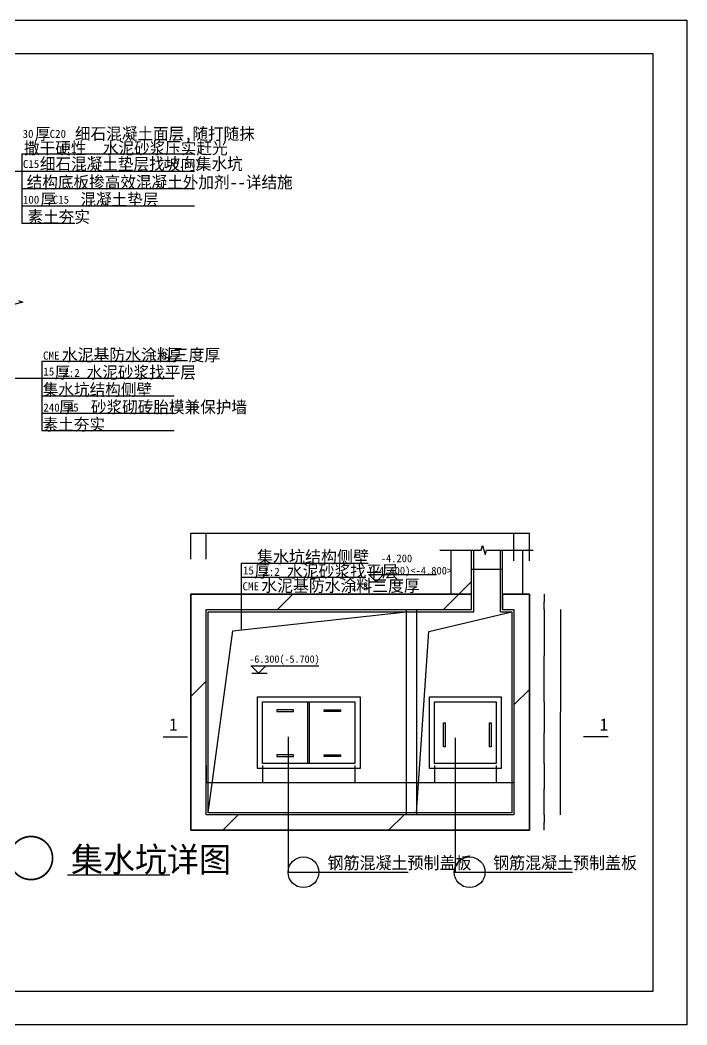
# Model space of a CAD drawing. Header units: metres. Extents: x -29254 to 67342, y -13190 to 112674.
# Drawn here: x -4730 to 16946, y 49438 to 82108 of the extents above; entities that cross this region are included whole.
import ezdxf

# ---------------------------------------------------------------- set-up
doc = ezdxf.new("R2010")
doc.units = ezdxf.units.M
for name, color, linetype in [('DIM', 140, 'Continuous'), ('OTHER', 7, 'Continuous'), ('PUB_DIM', 3, 'Continuous'), ('PUB_TEXT', 7, 'Continuous'), ('Q', 4, 'Continuous'), ('T1', 41, 'Continuous'), ('T2', 6, 'Continuous'), ('TK', 143, 'Continuous')]:
    doc.layers.add(name, color=color, linetype=linetype)
doc.dimstyles.get("Standard").update_dxf_attribs({"dimtxt": 2.5, "dimasz": 2.5, "dimexe": 1.25, "dimexo": 0.625, "dimtad": 1, "dimcen": 2.5, "dimazin": 3, "dimtfac": 1, "dimtmove": 0, "dimatfit": 3})

# ---------------------------------------------------------------- blocks, each defined once
blk = doc.blocks.new('BG')
at = {"layer": 'T2'}
for p, q in [((-450, 450), (2400, 450)), ((-450, 450), (0, 0)), ((-400, 0), (550, 0)), ((450, 450), (0, 0))]:
    blk.add_line(p, q, dxfattribs=at)
blk = doc.blocks.new('_INDEX1')
blk.add_lwpolyline([(-0.5, 0, 0.04, 0.04, 1), (0.5, 0, 0.04, 0.04, 1)], format="xyseb", close=True)
blk = doc.blocks.new('_INDEX')
blk.add_line((-0.5, 0), (0.5, 0))
blk.add_circle((0, 0), 0.5)
blk = doc.blocks.new('*D1')
for p, q in [((1320.01, 65246.42), (1320.01, 65421.42)), ((1320.26, 65421.42), (6320.51, 65421.42)), ((6324.51, 65421.42), (11324.76, 65421.42)), ((11325.01, 65246.42), (11325.01, 65421.42))]:
    blk.add_line(p, q)
at = {"layer": 'Defpoints'}
for p in [(1320.01, 65421.42), (1320.01, 65246.42), (11325.01, 65246.42)]:
    blk.add_point(p, dxfattribs=at)
at = {"layer": 'DIM', "insert": (6322.51, 65421.42), "char_height": 1, "attachment_point": 5}
blk.add_mtext('3000', dxfattribs=at)
blk = doc.blocks.new('*D2')
for p, q in [((8740.38, 57866.81), (8740.38, 57324.61)), ((10741.38, 57866.81), (10741.38, 57324.61)), ((8740.63, 57324.61), (9739.38, 57324.61)), ((9742.38, 57324.61), (10741.13, 57324.61))]:
    blk.add_line(p, q)
at = {"layer": 'Defpoints'}
for p in [(8740.38, 57866.81), (10741.38, 57866.81), (8740.38, 57324.61)]:
    blk.add_point(p, dxfattribs=at)
at = {"layer": 'DIM', "insert": (9740.88, 57324.61), "char_height": 1, "attachment_point": 5}
blk.add_mtext('600', dxfattribs=at)
blk = doc.blocks.new('*D49')
for p, q in [((3154.26, 57866.81), (3154.26, 57324.61)), ((6155.76, 57866.81), (6155.76, 57324.61)), ((3154.51, 57324.61), (4653.51, 57324.61)), ((4656.51, 57324.61), (6155.51, 57324.61))]:
    blk.add_line(p, q)
at = {"layer": 'Defpoints'}
for p in [(3154.26, 57866.81), (6155.76, 57866.81), (3154.26, 57324.61)]:
    blk.add_point(p, dxfattribs=at)
at = {"layer": 'DIM', "insert": (4655.01, 57324.61), "char_height": 1, "attachment_point": 5}
blk.add_mtext('900', dxfattribs=at)
blk = doc.blocks.new('*D54')
for p, q in [((1320.01, 57866.81), (1320.01, 57324.61)), ((3154.26, 57866.81), (3154.26, 57324.61)), ((1320.26, 57324.61), (2235.635, 57324.61)), ((2238.635, 57324.61), (3154.01, 57324.61))]:
    blk.add_line(p, q)
at = {"layer": 'Defpoints'}
for p in [(1320.01, 57866.81), (3154.26, 57866.81), (1320.01, 57324.61)]:
    blk.add_point(p, dxfattribs=at)
at = {"layer": 'DIM', "insert": (2237.135, 57324.61), "char_height": 1, "attachment_point": 5}
blk.add_mtext('550', dxfattribs=at)
blk = doc.blocks.new('*D57')
for p, q in [((819.76, 64579.22), (819.76, 65421.42)), ((820.01, 65421.42), (1068.385, 65421.42)), ((1071.385, 65421.42), (1319.76, 65421.42)), ((1320.01, 64579.22), (1320.01, 65421.42))]:
    blk.add_line(p, q)
at = {"layer": 'Defpoints'}
for p in [(819.76, 65421.42), (819.76, 64579.22), (1320.01, 64579.22)]:
    blk.add_point(p, dxfattribs=at)
at = {"layer": 'DIM', "insert": (1069.885, 65421.42), "char_height": 1, "attachment_point": 5}
blk.add_mtext('150', dxfattribs=at)
blk = doc.blocks.new('*D58')
for p, q in [((6155.76, 57866.81), (6155.76, 57324.61)), ((7823.26, 57866.81), (7823.26, 57324.61)), ((6156.01, 57324.61), (6988.01, 57324.61)), ((6991.01, 57324.61), (7823.01, 57324.61))]:
    blk.add_line(p, q)
at = {"layer": 'Defpoints'}
for p in [(6155.76, 57866.81), (7823.26, 57866.81), (6155.76, 57324.61)]:
    blk.add_point(p, dxfattribs=at)
at = {"layer": 'DIM', "insert": (6989.51, 57324.61), "char_height": 1, "attachment_point": 5}
blk.add_mtext('500', dxfattribs=at)
blk = doc.blocks.new('*D59')
for p, q in [((8156.76, 57866.81), (8156.76, 57324.61)), ((8740.38, 57866.81), (8740.38, 57324.61)), ((8157.01, 57324.61), (8447.07, 57324.61)), ((8450.07, 57324.61), (8740.13, 57324.61))]:
    blk.add_line(p, q)
at = {"layer": 'Defpoints'}
for p in [(8156.76, 57866.81), (8740.38, 57866.81), (8156.76, 57324.61)]:
    blk.add_point(p, dxfattribs=at)
at = {"layer": 'DIM', "insert": (8448.57, 57324.61), "char_height": 1, "attachment_point": 5}
blk.add_mtext('175', dxfattribs=at)
blk = doc.blocks.new('*D60')
for p, q in [((7823.26, 57866.81), (7823.26, 57324.61)), ((8156.76, 57866.81), (8156.76, 57324.61)), ((7823.51, 57324.61), (7988.51, 57324.61)), ((7991.51, 57324.61), (8156.51, 57324.61))]:
    blk.add_line(p, q)
at = {"layer": 'Defpoints'}
for p in [(7823.26, 57866.81), (8156.76, 57866.81), (7823.26, 57324.61)]:
    blk.add_point(p, dxfattribs=at)
at = {"layer": 'DIM', "insert": (7990.01, 57324.61), "char_height": 1, "attachment_point": 5}
blk.add_mtext('100', dxfattribs=at)
blk = doc.blocks.new('*D118')
for p, q in [((12836.89, 62938.95), (12836.89, 59603.95)), ((12836.64, 59603.95), (12836.39, 59603.95)), ((12836.89, 56268.95), (12836.89, 59603.95)), ((12836.89, 59603.95), (12836.89, 59603.95)), ((12837.14, 59603.95), (12837.39, 59603.95))]:
    blk.add_line(p, q)
at = {"layer": 'Defpoints'}
for p in [(12836.89, 62938.95), (12836.89, 59603.95), (12836.89, 56268.95)]:
    blk.add_point(p, dxfattribs=at)
at = {"layer": 'DIM', "insert": (12836.89, 59605.075), "char_height": 1, "attachment_point": 5}
blk.add_mtext('1000', dxfattribs=at)
blk = doc.blocks.new('*D119')
for p, q in [((12303.29, 62938.95), (12303.29, 61438.2)), ((12303.04, 61438.2), (12302.79, 61438.2)), ((12303.29, 59937.45), (12303.29, 61438.2)), ((12303.29, 61438.2), (12303.29, 61438.2)), ((12303.54, 61438.2), (12303.79, 61438.2))]:
    blk.add_line(p, q)
at = {"layer": 'Defpoints'}
for p in [(12303.29, 62938.95), (12303.29, 61438.2), (12303.29, 59937.45)]:
    blk.add_point(p, dxfattribs=at)
at = {"layer": 'DIM', "insert": (12303.29, 61439.325), "char_height": 1, "attachment_point": 5}
blk.add_mtext('900', dxfattribs=at)
blk = doc.blocks.new('*D120')
for p, q in [((10741.38, 57866.81), (10741.38, 57324.61)), ((11325.01, 57866.81), (11325.01, 57324.61)), ((10741.63, 57324.61), (11031.695, 57324.61)), ((11034.695, 57324.61), (11324.76, 57324.61))]:
    blk.add_line(p, q)
at = {"layer": 'Defpoints'}
for p in [(10741.38, 57866.81), (11325.01, 57866.81), (10741.38, 57324.61)]:
    blk.add_point(p, dxfattribs=at)
at = {"layer": 'DIM', "insert": (11033.195, 57324.61), "char_height": 1, "attachment_point": 5}
blk.add_mtext('175', dxfattribs=at)
blk = doc.blocks.new('*D121')
for p, q in [((12303.29, 57936.45), (12303.29, 57102.7)), ((12303.04, 57102.7), (12302.79, 57102.7)), ((12303.29, 56268.95), (12303.29, 57102.7)), ((12303.29, 57102.7), (12303.29, 57102.7)), ((12303.54, 57102.7), (12303.79, 57102.7))]:
    blk.add_line(p, q)
at = {"layer": 'Defpoints'}
for p in [(12303.29, 57936.45), (12303.29, 57102.7), (12303.29, 56268.95)]:
    blk.add_point(p, dxfattribs=at)
at = {"layer": 'DIM', "insert": (12303.29, 57103.825), "char_height": 1, "attachment_point": 5}
blk.add_mtext('500', dxfattribs=at)
blk = doc.blocks.new('*D122')
for p, q in [((12303.29, 56268.95), (12303.29, 56018.83)), ((12303.04, 56018.83), (12302.79, 56018.83)), ((12303.29, 55768.7), (12303.29, 56018.83)), ((12303.29, 56018.83), (12303.29, 56018.83)), ((12303.54, 56018.83), (12303.79, 56018.83))]:
    blk.add_line(p, q)
at = {"layer": 'Defpoints'}
for p in [(12303.29, 56268.95), (12303.29, 56018.83), (12303.29, 55768.7)]:
    blk.add_point(p, dxfattribs=at)
at = {"layer": 'DIM', "insert": (12303.29, 56019.955), "char_height": 1, "attachment_point": 5}
blk.add_mtext('150', dxfattribs=at)
blk = doc.blocks.new('*D123')
for p, q in [((12303.29, 59937.45), (12303.29, 58936.95)), ((12303.04, 58936.95), (12302.79, 58936.95)), ((12303.29, 57936.45), (12303.29, 58936.95)), ((12303.29, 58936.95), (12303.29, 58936.95)), ((12303.54, 58936.95), (12303.79, 58936.95))]:
    blk.add_line(p, q)
at = {"layer": 'Defpoints'}
for p in [(12303.29, 59937.45), (12303.29, 58936.95), (12303.29, 57936.45)]:
    blk.add_point(p, dxfattribs=at)
at = {"layer": 'DIM', "insert": (12303.29, 58938.075), "char_height": 1, "attachment_point": 5}
blk.add_mtext('600', dxfattribs=at)
blk = doc.blocks.new('*D124')
for p, q in [((10447.25, 64243.41), (9948.25, 64243.41)), ((9948.5, 63304.3), (9948.5, 64243.41)), ((10949.25, 64243.41), (10450.25, 64243.41)), ((10949, 63304.3), (10949, 64243.41))]:
    blk.add_line(p, q)
at = {"layer": 'Defpoints'}
for p in [(10949, 64243.41), (9948.5, 63304.3), (10949, 63304.3)]:
    blk.add_point(p, dxfattribs=at)
at = {"layer": 'DIM', "insert": (10448.75, 64243.41), "char_height": 1, "attachment_point": 5}
blk.add_mtext('300', dxfattribs=at)
blk = doc.blocks.new('*D125')
for p, q in [((11325.01, 64529.22), (11325.01, 65421.42)), ((11325.26, 65421.42), (11573.635, 65421.42)), ((11576.635, 65421.42), (11825.01, 65421.42)), ((11825.26, 64529.22), (11825.26, 65421.42))]:
    blk.add_line(p, q)
at = {"layer": 'Defpoints'}
for p in [(11325.01, 65421.42), (11325.01, 64529.22), (11825.26, 64529.22)]:
    blk.add_point(p, dxfattribs=at)
at = {"layer": 'DIM', "insert": (11575.135, 65421.42), "char_height": 1, "attachment_point": 5}
blk.add_mtext('150', dxfattribs=at)
blk = doc.blocks.new('*D126')
for p, q in [((12303.29, 63439.2), (12303.29, 63189.08)), ((12303.04, 63189.08), (12302.79, 63189.08)), ((12303.29, 62938.95), (12303.29, 63189.08)), ((12303.29, 63189.08), (12303.29, 63189.08)), ((12303.54, 63189.08), (12303.79, 63189.08))]:
    blk.add_line(p, q)
at = {"layer": 'Defpoints'}
for p in [(12303.29, 63439.2), (12303.29, 63189.08), (12303.29, 62938.95)]:
    blk.add_point(p, dxfattribs=at)
at = {"layer": 'DIM', "insert": (12303.29, 63190.205), "char_height": 1, "attachment_point": 5}
blk.add_mtext('150', dxfattribs=at)

msp = doc.modelspace()

# ---------------------------------------------------------------- hatches: boundary and pattern name
h = msp.add_hatch()
h.set_pattern_fill('ANSI31', scale=1200.6)
h.paths.add_polyline_path([(9281.5, 63439.2), (9948.5, 63439.2), (9948.5, 64876.2), (9281.5, 64876.2)])
h = msp.add_hatch()
h.set_pattern_fill('ANSI31', scale=1200.6)
h.paths.add_polyline_path([(11616, 64876.2), (10949, 64876.2), (10949, 63439.2), (11616, 63439.2)])
h = msp.add_hatch()
h.set_pattern_fill('AN31C', scale=1200.6)
h.set_pattern_definition([(45, (0, 0), (-2695.42, 2695.42), [])])
h.paths.add_polyline_path([(819.76, 63439.2), (819.76, 55768.7), (11825.26, 55768.7), (11825.26, 63439.2), (10949, 63439.2), (10949, 62938.95), (11325.01, 62938.95), (11325.01, 56268.95), (1320.01, 56268.95), (1320.01, 62938.95), (9948.5, 62938.95), (9948.5, 63439.2)])

# ---------------------------------------------------------------- linework, layer by layer
for p, q in [((-4673.13, 77763.5), (944.32, 77763.5)), ((-4673.13, 77763.5), (-4673.13, 75509.04)), ((-5281.86, 77199.89), (944.32, 77199.89)), ((-4673.13, 76636.27), (944.32, 76636.27)), ((-4673.13, 76072.66), (944.32, 76072.66)), ((-4673.13, 75509.04), (-2955.68, 75509.04)), ((-4019.4, 71015.93), (283.41, 71015.93)), ((-4019.4, 71015.93), (-4019.4, 68761.47)), ((283.41, 70452.31), (-9750.16, 70452.31)), ((-4019.4, 69888.7), (283.41, 69888.7)), ((-4019.4, 69325.08), (283.41, 69325.08)), ((-4019.4, 68761.47), (283.41, 68761.47)), ((10015.2, 62872.25), (10015.2, 64876.2)), ((10882.3, 62872.25), (10882.3, 64876.2)), ((2465.49, 62305.3), (2465.49, 64450.02)), ((6600.54, 64079.53), (8801.66, 64079.53)), ((2188.56, 62254.71), (7823.26, 62872.25)), ((7823.26, 62938.95), (7823.26, 56268.95)), ((8156.76, 62938.95), (8156.76, 56268.95)), ((8556.19, 62223.52), (11258.31, 62872.25)), ((1386.71, 56335.65), (2188.56, 62254.71)), ((8161.23, 56335.65), (8556.19, 62223.52)), ((2775.2, 61111.38), (4976.33, 61111.38)), ((4622.72, 57936.45), (4622.72, 59937.45)), ((4682.91, 57936.45), (4682.91, 59937.45))]:
    msp.add_line(p, q)
for points in [[(10882.3, 62872.25), (11258.31, 62872.25), (11258.31, 56335.65), (1386.71, 56335.65), (1386.71, 62872.25), (10015.2, 62872.25)], [(-3193.66, 54316.72), (133.25, 54316.72)]]:
    msp.add_lwpolyline(points)
for points in [[(2987.51, 57769.7), (2987.51, 60104.2), (6322.51, 60104.2), (6322.51, 57769.7)], [(3154.26, 57936.45), (3154.26, 59937.45), (6155.76, 59937.45), (6155.76, 57936.45)], [(8573.63, 60104.2), (10908.13, 60104.2), (10908.13, 57769.7), (8573.63, 57769.7)], [(8740.38, 59937.45), (10741.38, 59937.45), (10741.38, 57936.45), (8740.38, 57936.45)], [(4153.88, 59679.41), (3620.13, 59679.41), (3620.13, 59627.4), (4153.88, 59627.4), (4153.88, 59679.41)], [(5156.13, 59679.41), (5689.88, 59679.41), (5689.88, 59627.4), (5156.13, 59627.4), (5156.13, 59679.41)], [(9083.33, 59259.55), (9083.33, 58475.8), (9031.32, 58475.8), (9031.32, 59259.55), (9083.33, 59259.55)], [(10584.08, 59259.55), (10584.08, 58475.8), (10532.07, 58475.8), (10532.07, 59259.55), (10584.08, 59259.55)], [(4153.88, 58216.09), (3620.13, 58216.09), (3620.13, 58164.08), (4153.88, 58164.08), (4153.88, 58216.09)], [(5156.13, 58216.09), (5689.88, 58216.09), (5689.88, 58164.08), (5156.13, 58164.08), (5156.13, 58216.09)]]:
    msp.add_lwpolyline(points, close=True)
at = {"layer": 'OTHER'}
for p, q in [((-4639.86, 72941.41), (-4933.34, 72861.37)), ((-4786.6, 72988.1), (-4639.86, 72941.41)), ((10259.09, 64876.2), (10305.78, 65022.94)), ((10305.78, 65022.94), (10385.82, 64729.46)), ((8918.29, 64876.2), (10259.09, 64876.2)), ((10385.82, 64729.46), (10432.51, 64876.2)), ((10432.51, 64876.2), (11953.14, 64876.2))]:
    msp.add_line(p, q, dxfattribs=at)
at = {"layer": 'PUB_DIM'}
for p, q in [((2465.49, 64450.02), (6233.44, 64450.02)), ((6514.06, 63983.12), (2465.49, 63983.12)), ((3982.49, 58803.55), (3982.49, 54401.6)), ((9418.54, 58770.2), (9418.54, 54401.6)), ((3982.49, 54401.6), (7887.68, 54401.6)), ((9418.54, 54401.6), (13229.98, 54401.6))]:
    msp.add_line(p, q, dxfattribs=at)
for points in [[(-84.28, 58802.67), (716.12, 58802.67)], [(14389.34, 58802.67), (13588.94, 58802.67)]]:
    msp.add_lwpolyline(points, dxfattribs=at)
at = {"layer": 'Q'}
for p, q in [((9281.5, 63439.2), (9281.5, 64876.2)), ((9948.5, 62938.95), (9948.5, 64876.2)), ((10949, 62938.95), (10949, 64876.2)), ((11616, 63439.2), (11616, 64876.2))]:
    msp.add_line(p, q, dxfattribs=at)
for points in [[(10949, 63439.2), (11825.26, 63439.2), (11825.26, 55768.7), (819.76, 55768.7), (819.76, 63439.2), (9948.5, 63439.2)], [(10949, 62938.95), (11325.01, 62938.95), (11325.01, 56268.95), (1320.01, 56268.95), (1320.01, 62938.95), (9948.5, 62938.95)]]:
    msp.add_lwpolyline(points, dxfattribs=at)
msp.add_lwpolyline([(9948.5, 63439.2), (819.76, 63439.2), (819.76, 55768.7), (11825.26, 55768.7), (11825.26, 63439.2), (10949, 63439.2), (10949, 62938.95), (11325.01, 62938.95), (11325.01, 56268.95), (1320.01, 56268.95), (1320.01, 62938.95), (9948.5, 62938.95)], close=True, dxfattribs=at)
at = {"layer": 'TK'}
for points in [[(-29253.65, 49437.75), (-29253.65, 82107.75), (16946.35, 82107.75), (16946.35, 49437.75)], [(-26503.65, 50537.75), (15846.35, 50537.75), (15846.35, 81007.75), (-26503.65, 81007.75)]]:
    msp.add_lwpolyline(points, close=True, dxfattribs=at)

# ---------------------------------------------------------------- block references
at = {"layer": 'PUB_DIM', "xscale": 1000, "yscale": 1000, "zscale": 1000}
for p in [(4482.49, 54401.6), (9882.49, 54401.6)]:
    msp.add_blockref('_INDEX', p, dxfattribs=at)
at = {"layer": 'PUB_TEXT', "xscale": 1400.7, "yscale": 1400.7, "zscale": 1400.7}
msp.add_blockref('_INDEX1', (-4374.21, 54862.78), dxfattribs=at)
at = {"layer": 'T2', "xscale": 0.53, "yscale": 0.53, "zscale": 0.53}
for p in [(6840.67, 63839.39), (3015.33, 60871.24)]:
    msp.add_blockref('BG', p, dxfattribs=at)

# ---------------------------------------------------------------- texts
at = {"layer": 'PUB_DIM'}
for p in [(117.72, 59002.77), (14111.1, 59002.77)]:
    msp.add_text('1', height=400.2, dxfattribs=at).set_placement(p)
at = {"layer": 'T1'}
for s, height, p in [('30', 260.13, (-4648.74, 78279.26)), ('C20', 260.13, (-3767.82, 78279.26)), ('1:1', 260.13, (-3421.98, 77783.44)), ('C15', 260.13, (-4638.74, 77299.64)), ('(i=0.3%)', 260.13, (-283.51, 77299.64)), ('100', 260.13, (-4638.67, 76139.29)), ('C15', 260.13, (-3670.04, 76139.29)), ('CME', 264.13, (-3985.07, 71066.45)), ('1.8', 264.13, (-488.92, 71066.45)), ('15', 260.13, (-3973.81, 70551.31)), ('1:2 ', 260.13, (-3323.49, 70507.96)), ('240', 260.13, (-3973.81, 69380.73)), ('M5', 260.13, (-3181.79, 69380.73)), ('-4.200', 250, (6995.33, 64482.31)), ('(-4.400)<-4.800>', 250, (6595.33, 64082.31)), ('15', 264.13, (2511.78, 64082.21)), ('1:2 ', 264.13, (3172.11, 64038.19)), ('CME', 264.13, (2499.83, 63566.75)), ('1.8', 264.13, (6049.83, 63566.75)), ('-6.300(-5.700)', 240.12, (2720.93, 61212.74))]:
    msp.add_text(s, height=height, dxfattribs=at).set_placement(p)
at = {"layer": 'T2'}
for s, height, p in [('厚   细石混凝土面层,随打随抹', 390.2, (-4249.85, 78217.84)), ('撒干硬性  水泥砂浆压实赶光', 390.2, (-4600.26, 77750.09)), ('细石混凝土垫层找坡向集水坑', 390.2, (-4087.29, 77238.23)), ('结构底板掺高效混凝土外加剂--详结施', 390.2, (-4515.61, 76641.49)), ('厚   混凝土垫层', 390.2, (-4073.17, 76077.87)), ('素土夯实', 390.2, (-4489.23, 75514.26)), ('水泥基防水涂料三度厚', 396.2, (-3374.14, 71021.22)), ('厚', 396.2, (27.51, 71021.22)), ('厚  水泥砂浆找平层', 390.2, (-3602.94, 70457.53)), ('集水坑结构侧壁', 390.2, (-3993.13, 69893.91)), ('厚  砂浆砌砖胎模兼保护墙', 390.2, (-3464.15, 69330.3)), ('素土夯实', 390.2, (-3997.15, 68766.68)), ('集水坑结构侧壁', 400, (2972.33, 64454.04)), ('厚  水泥砂浆找平层', 396.2, (2888.36, 63986.98)), ('水泥基防水涂料三度厚', 396.2, (3110.75, 63521.52)), ('集水坑详图', 800, (-3075.62, 54414.58)), ('钢筋混凝土预制盖板', 400, (5263.13, 54506.54)), ('钢筋混凝土预制盖板', 400, (10646.91, 54506.54))]:
    msp.add_text(s, height=height, dxfattribs=at).set_placement(p)

# ---------------------------------------------------------------- dimensions: what is measured, and where the dimension line sits
at = {"layer": 'DIM'}
for base, p1, p2, text, picture, middle in [((819.76, 65421.42), (819.76, 64579.22), (1320.01, 64579.22), '150', '*D57', (1069.885, 65421.42)), ((1320.01, 65421.42), (1320.01, 65246.42), (11325.01, 65246.42), '3000', '*D1', (6322.51, 65421.42)), ((11325.01, 65421.42), (11325.01, 64529.22), (11825.26, 64529.22), '150', '*D125', (11575.135, 65421.42)), ((10949, 64243.41), (10949, 63304.3), (9948.5, 63304.3), '300', '*D124', (10448.75, 64243.41)), ((12303.29, 63189.08), (12303.29, 62938.95), (12303.29, 63439.2), '150', '*D126', (12303.29, 63190.205)), ((12303.29, 61438.2), (12303.29, 59937.45), (12303.29, 62938.95), '900', '*D119', (12303.29, 61439.325)), ((12836.89, 59603.95), (12836.89, 56268.95), (12836.89, 62938.95), '1000', '*D118', (12836.89, 59605.075)), ((12303.29, 58936.95), (12303.29, 57936.45), (12303.29, 59937.45), '600', '*D123', (12303.29, 58938.075)), ((1320.01, 57324.61), (1320.01, 57866.81), (3154.26, 57866.81), '550', '*D54', (2237.135, 57324.61)), ((3154.26, 57324.61), (3154.26, 57866.81), (6155.76, 57866.81), '900', '*D49', (4655.01, 57324.61)), ((6155.76, 57324.61), (6155.76, 57866.81), (7823.26, 57866.81), '500', '*D58', (6989.51, 57324.61)), ((7823.26, 57324.61), (7823.26, 57866.81), (8156.76, 57866.81), '100', '*D60', (7990.01, 57324.61)), ((8156.76, 57324.61), (8156.76, 57866.81), (8740.38, 57866.81), '175', '*D59', (8448.57, 57324.61)), ((8740.38, 57324.61), (8740.38, 57866.81), (10741.38, 57866.81), '600', '*D2', (9740.88, 57324.61)), ((10741.38, 57324.61), (10741.38, 57866.81), (11325.01, 57866.81), '175', '*D120', (11033.195, 57324.61)), ((12303.29, 57102.7), (12303.29, 56268.95), (12303.29, 57936.45), '500', '*D121', (12303.29, 57103.825)), ((12303.29, 56018.83), (12303.29, 55768.7), (12303.29, 56268.95), '150', '*D122', (12303.29, 56019.955))]:
    dim = msp.add_linear_dim(base=base, p1=p1, p2=p2, text=text, dimstyle='Standard', dxfattribs=at)
    dim.commit()
    dim.dimension.update_dxf_attribs({"geometry": picture, "text_midpoint": middle})

doc.saveas('drawing.dxf')
